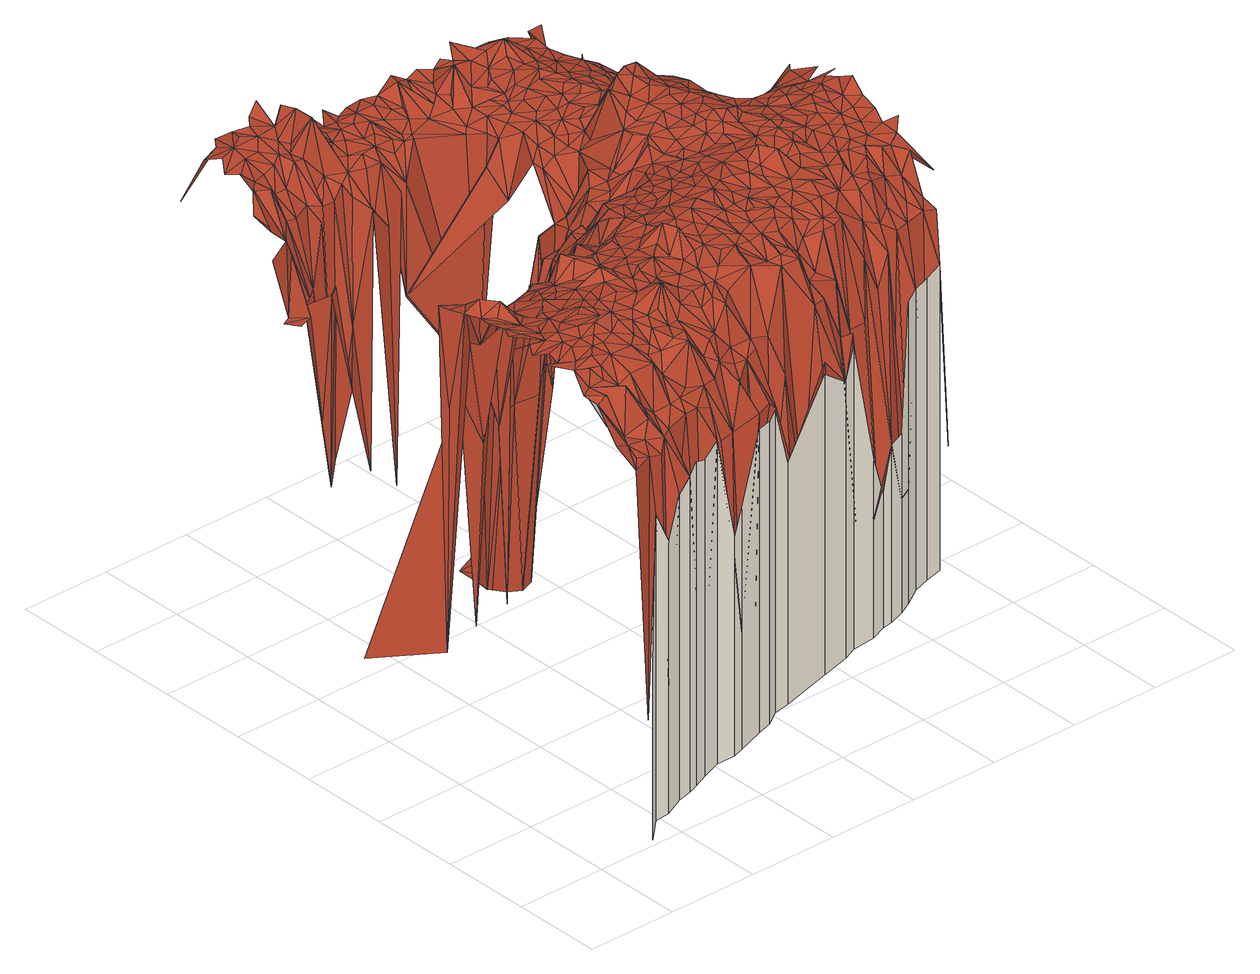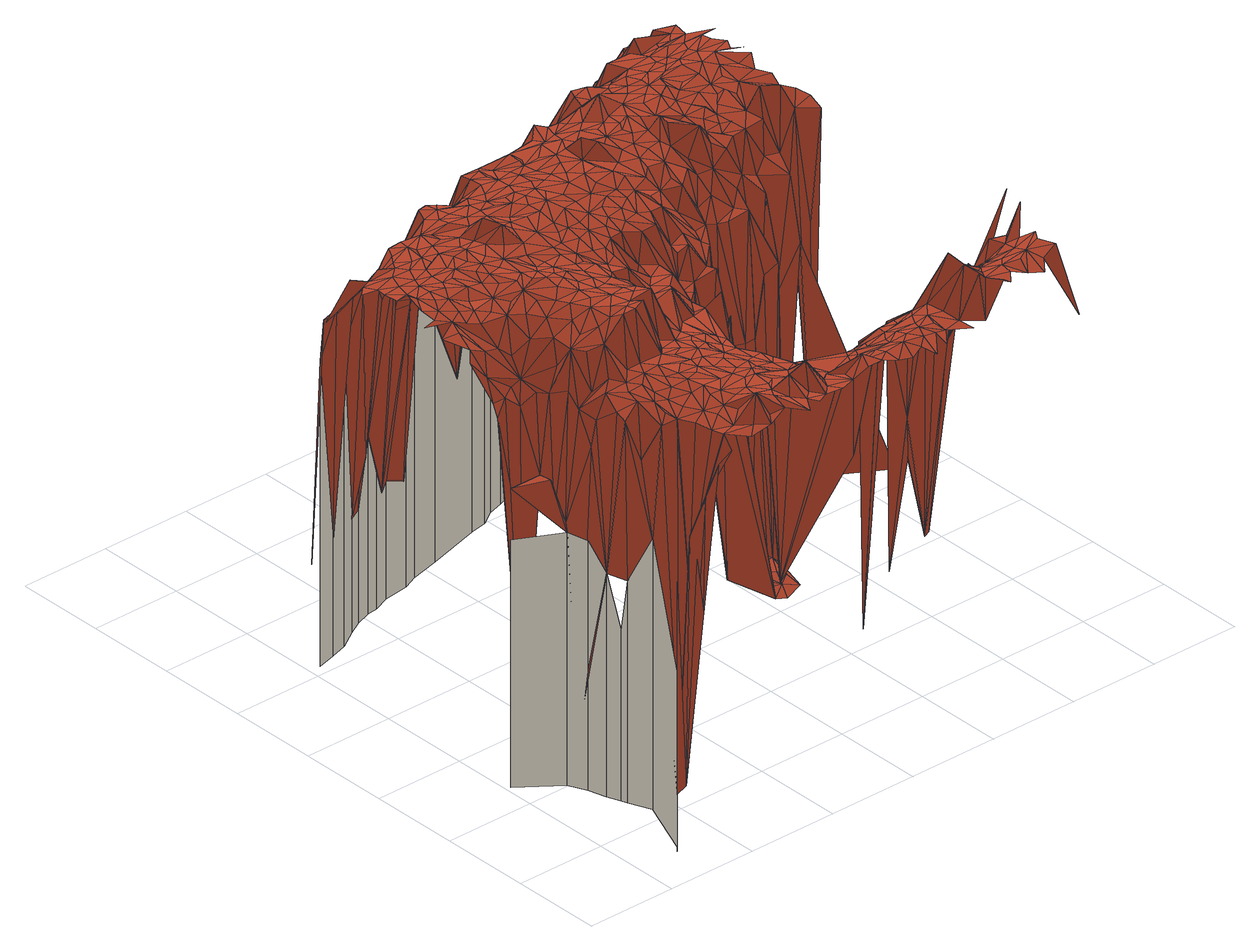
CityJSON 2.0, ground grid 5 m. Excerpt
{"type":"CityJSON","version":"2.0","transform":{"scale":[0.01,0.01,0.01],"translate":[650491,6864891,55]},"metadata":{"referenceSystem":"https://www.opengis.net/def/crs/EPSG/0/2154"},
"CityObjects":{
"building1":{"type":"Building","geometry":[{"type":"MultiSurface","lod":"2","boundaries":[[[0,1,2,3]],[[4,5,6]],[[7,8,6]],[[4,6,9]],[[4,10,5]],[[6,8,9]],[[8,7,3]],[[11,10,12]],[[13,11,12]],[[8,4,9]],[[10,4,14]],[[11,13,15]],[[10,14,12]],[[14,13,12]],[[8,3,16]],[[17,0,3,18]],[[4,8,19]],[[20,21,22]],[[14,4,19]],[[21,15,22]],[[15,13,23]],[[13,14,24]],[[25,8,16]],[[8,25,19]],[[23,13,26]],[[27,28,29]],[[28,30,29]],[[27,31,32]],[[31,20,32]],[[13,33,26]],[[33,13,24]],[[34,20,22]],[[35,14,19]],[[36,15,23]],[[22,15,37]],[[28,27,32]],[[14,35,24]],[[38,28,39]],[[40,25,16]],[[41,38,39]],[[20,34,32]],[[25,40,19]],[[15,36,37]],[[36,23,26]],[[42,17,18,43]],[[33,36,26]],[[40,16,43]],[[40,35,19]],[[44,33,24]],[[28,45,39]],[[45,41,39]],[[35,44,24]],[[46,34,22]],[[46,22,37]],[[41,47,48]],[[49,28,32]],[[40,44,35]],[[47,50,48]],[[45,28,49]],[[51,36,33]],[[45,47,41]],[[44,52,33]],[[34,53,32]],[[36,51,37]],[[54,50,55]],[[54,56,57]],[[58,40,43]],[[52,51,33]],[[50,47,59]],[[53,49,32]],[[44,40,60]],[[56,61,57]],[[46,53,34]],[[62,42,43,58]],[[51,46,37]],[[63,40,58]],[[47,45,64]],[[56,54,55]],[[65,50,59]],[[40,63,60]],[[44,60,52]],[[50,65,55]],[[47,65,59]],[[61,56,66]],[[67,45,49]],[[45,67,64]],[[49,53,68]],[[69,61,66]],[[69,70,71]],[[46,51,72]],[[53,46,73]],[[51,52,74]],[[67,47,64]],[[75,63,58]],[[76,56,55]],[[52,60,74]],[[77,49,68]],[[65,76,55]],[[56,69,66]],[[73,46,72]],[[67,49,77]],[[78,62,58,79]],[[60,63,80]],[[47,67,81]],[[82,63,75]],[[65,47,83]],[[47,81,83]],[[51,84,72]],[[53,85,68]],[[53,73,85]],[[63,82,86]],[[67,87,81]],[[69,56,88]],[[76,65,89]],[[56,76,88]],[[84,51,74]],[[60,80,74]],[[81,87,83]],[[80,63,86]],[[90,73,72]],[[65,83,89]],[[87,67,91]],[[82,75,92]],[[93,77,68]],[[84,90,72]],[[73,90,85]],[[94,78,79,95]],[[96,76,89]],[[70,69,88]],[[87,97,83]],[[98,67,77]],[[86,82,92]],[[87,91,97]],[[76,96,88]],[[91,67,99]],[[85,93,68]],[[80,100,74]],[[100,84,74]],[[77,93,101]],[[80,86,102]],[[98,77,101]],[[83,103,89]],[[90,84,104]],[[100,80,102]],[[67,98,99]],[[84,100,105]],[[103,96,89]],[[106,86,92]],[[86,106,102]],[[90,107,85]],[[108,84,105]],[[109,91,99]],[[110,70,88]],[[97,109,83]],[[91,109,97]],[[84,108,104]],[[90,104,111]],[[93,98,101]],[[96,112,88]],[[109,103,83]],[[107,93,85]],[[100,113,105]],[[114,100,102]],[[107,90,111]],[[113,108,105]],[[115,98,93]],[[112,110,88]],[[116,106,92]],[[117,94,95,116]],[[103,112,96]],[[107,115,93]],[[98,118,99]],[[109,99,119]],[[103,109,120]],[[104,121,111]],[[108,121,104]],[[70,110,122]],[[99,118,119]],[[118,98,115]],[[106,123,102]],[[124,109,119]],[[109,125,120]],[[121,107,111]],[[108,113,126]],[[127,113,100]],[[128,103,120]],[[106,116,129]],[[115,107,130]],[[123,114,102]],[[114,127,100]],[[109,124,131]],[[121,108,126]],[[118,115,130]],[[112,132,110]],[[125,128,120]],[[125,109,131]],[[133,112,103]],[[113,134,126]],[[123,106,129]],[[103,128,135]],[[110,132,122]],[[136,137,138]],[[139,124,119]],[[107,121,140]],[[136,141,137]],[[133,103,135]],[[107,142,130]],[[113,127,134]],[[118,139,119]],[[141,143,144]],[[116,123,129]],[[124,139,131]],[[142,107,140]],[[145,121,126]],[[118,130,146]],[[133,132,112]],[[123,127,114]],[[143,147,148]],[[149,117,116,150]],[[121,145,140]],[[132,151,122]],[[152,125,131]],[[141,136,153]],[[123,116,154]],[[152,128,125]],[[139,118,146]],[[134,155,126]],[[128,152,135]],[[143,141,153]],[[130,142,156]],[[155,145,126]],[[139,152,131]],[[157,133,135]],[[147,143,158]],[[134,127,159]],[[151,132,160]],[[132,133,160]],[[152,157,135]],[[143,161,158]],[[162,123,154]],[[155,134,159]],[[163,164,161]],[[130,165,146]],[[136,166,153]],[[167,142,140]],[[127,123,168]],[[164,163,169]],[[166,143,153]],[[165,130,156]],[[165,139,146]],[[145,155,170]],[[142,167,156]],[[152,139,171]],[[172,123,162]],[[160,133,173]],[[157,152,174]],[[145,175,140]],[[176,149,150,177]],[[127,178,159]],[[161,143,179]],[[172,162,154]],[[166,136,180]],[[178,127,168]],[[123,172,168]],[[181,151,160]],[[182,133,157]],[[183,155,159]],[[163,161,179]],[[184,152,171]],[[185,172,154]],[[152,186,174]],[[175,145,170]],[[133,182,173]],[[143,166,187]],[[188,169,189]],[[143,190,179]],[[152,184,191]],[[139,192,171]],[[167,165,156]],[[175,167,140]],[[192,139,165]],[[182,157,174]],[[178,183,159]],[[151,181,193]],[[155,175,170]],[[181,160,173]],[[188,194,195]],[[190,143,187]],[[186,152,191]],[[175,155,183]],[[194,196,195]],[[169,163,189]],[[192,184,171]],[[197,196,198]],[[199,178,168]],[[200,163,179]],[[172,199,168]],[[186,182,174]],[[165,167,201]],[[194,188,189]],[[202,166,180]],[[190,200,179]],[[184,192,191]],[[203,181,173]],[[166,204,187]],[[183,178,205]],[[182,203,173]],[[192,165,201]],[[196,194,198]],[[193,181,206]],[[207,172,185]],[[167,208,201]],[[163,200,209]],[[210,151,193]],[[175,183,211]],[[204,190,187]],[[199,172,212]],[[189,163,209]],[[178,199,205]],[[190,213,200]],[[214,186,191]],[[192,214,191]],[[175,215,167]],[[204,166,216]],[[166,202,216]],[[217,176,177,218]],[[190,204,213]],[[167,215,208]],[[182,186,219]],[[220,193,206]],[[181,220,206]],[[192,201,221]],[[172,207,212]],[[183,222,211]],[[201,208,221]],[[222,183,205]],[[186,214,223]],[[203,182,224]],[[214,192,223]],[[225,199,212]],[[181,203,226]],[[200,213,227]],[[219,186,223]],[[228,182,219]],[[220,181,229]],[[199,222,205]],[[230,192,221]],[[200,231,209]],[[175,211,232]],[[194,189,233]],[[231,189,209]],[[194,234,198]],[[182,228,224]],[[192,230,223]],[[215,175,235]],[[220,210,193]],[[207,236,212]],[[208,215,237]],[[151,210,238]],[[213,204,239]],[[231,200,227]],[[229,181,226]],[[208,240,221]],[[228,219,223]],[[222,241,211]],[[202,242,216]],[[189,231,233]],[[235,175,232]],[[199,225,243]],[[236,244,212]],[[213,239,227]],[[215,235,237]],[[222,199,243]],[[245,208,237]],[[244,225,212]],[[246,203,224]],[[241,247,211]],[[248,204,216]],[[236,207,249]],[[208,245,240]],[[211,247,232]],[[203,246,226]],[[194,250,234]],[[239,204,251]],[[250,194,252]],[[253,194,233]],[[194,253,252]],[[254,230,221]],[[220,229,255]],[[210,220,256]],[[257,228,223]],[[204,248,251]],[[228,258,224]],[[242,248,216]],[[244,236,249]],[[230,257,223]],[[242,202,259]],[[240,254,221]],[[260,231,227]],[[256,220,255]],[[258,228,261]],[[228,257,261]],[[246,229,226]],[[241,222,262]],[[263,217,218,264]],[[231,260,233]],[[225,244,243]],[[207,265,249]],[[239,266,227]],[[235,267,237]],[[268,235,232]],[[266,260,227]],[[230,254,269]],[[270,222,243]],[[248,239,251]],[[257,230,269]],[[267,245,237]],[[253,250,252]],[[260,253,233]],[[265,244,249]],[[222,270,262]],[[271,246,224]],[[235,268,272]],[[245,267,240]],[[248,242,259]],[[273,247,241]],[[258,271,224]],[[229,246,274]],[[267,235,272]],[[229,275,255]],[[247,273,232]],[[239,276,266]],[[248,276,239]],[[273,241,262]],[[267,254,240]],[[275,229,274]],[[210,277,238]],[[273,268,232]],[[250,253,278]],[[210,256,279]],[[280,258,261]],[[257,280,261]],[[244,281,243]],[[268,267,272]],[[282,260,266]],[[253,260,283]],[[246,271,274]],[[276,284,266]],[[256,255,279]],[[254,285,269]],[[286,244,265]],[[281,270,243]],[[285,257,269]],[[277,210,287]],[[288,248,259]],[[284,282,266]],[[276,248,289]],[[238,277,290]],[[291,263,264,292]],[[255,275,279]],[[260,282,283]],[[284,276,293]],[[254,267,294]],[[270,295,262]],[[280,271,258]],[[281,244,296]],[[244,286,296]],[[285,254,294]],[[253,297,278]],[[280,257,298]],[[297,253,283]],[[295,273,262]],[[299,267,268]],[[210,300,287]],[[289,248,288]],[[285,301,257]],[[302,275,274]],[[268,273,303]],[[300,210,279]],[[276,304,293]],[[270,281,305]],[[271,302,274]],[[275,306,279]],[[257,307,298]],[[282,308,283]],[[304,284,293]],[[295,270,305]],[[304,276,289]],[[277,309,290]],[[275,302,306]],[[267,310,294]],[[299,268,303]],[[309,277,287]],[[311,282,284]],[[267,299,312]],[[301,307,257]],[[313,288,259]],[[271,280,314]],[[297,315,278]],[[267,312,310]],[[316,281,296]],[[273,295,303]],[[286,316,296]],[[307,280,298]],[[271,314,317]],[[318,271,317]],[[282,311,308]],[[271,318,302]],[[285,294,319]],[[306,300,279]],[[304,311,284]],[[300,309,287]],[[285,320,301]],[[308,321,283]],[[321,297,283]],[[322,289,288]],[[280,307,314]],[[323,291,292,324]],[[309,325,290]],[[322,304,289]],[[315,297,326]],[[281,316,327]],[[310,328,294]],[[320,285,319]],[[320,307,301]],[[329,300,306]],[[295,330,303]],[[312,299,331]],[[316,286,332]],[[312,328,310]],[[333,299,303]],[[322,288,334]],[[311,321,308]],[[294,328,319]],[[309,300,335]],[[336,288,313]],[[288,336,334]],[[302,337,306]],[[281,338,305]],[[297,321,339]],[[328,312,331]],[[338,295,305]],[[304,340,311]],[[299,333,331]],[[337,329,306]],[[297,341,326]],[[300,342,335]],[[316,343,327]],[[342,300,329]],[[318,337,302]],[[344,309,335]],[[343,316,332]],[[340,304,322]],[[314,345,317]],[[341,297,339]],[[345,318,317]],[[325,309,346]],[[330,347,303]],[[321,311,348]],[[307,345,314]],[[338,281,327]],[[347,333,303]],[[340,322,334]],[[349,320,319]],[[330,295,338]],[[309,344,346]],[[320,350,307]],[[336,340,334]],[[342,344,335]],[[311,340,348]],[[328,351,319]],[[337,318,352]],[[351,328,331]],[[333,351,331]],[[321,353,339]],[[337,354,329]],[[320,349,355]],[[356,321,348]],[[318,345,352]],[[351,349,319]],[[345,307,357]],[[340,336,358]],[[359,342,329]],[[307,350,357]],[[350,320,355]],[[347,351,333]],[[353,341,339]],[[354,359,329]],[[321,356,353]],[[347,330,360]],[[342,361,344]],[[340,362,348]],[[349,351,363]],[[364,343,332]],[[342,359,365]],[[343,366,327]],[[358,336,367]],[[344,361,346]],[[368,356,348]],[[369,337,352]],[[340,358,370]],[[351,347,371]],[[361,342,365]],[[372,330,338]],[[350,345,357]],[[330,372,360]],[[349,373,355]],[[362,368,348]],[[337,374,354]],[[356,368,353]],[[345,375,352]],[[376,349,363]],[[366,338,327]],[[351,376,363]],[[373,350,355]],[[375,369,352]],[[336,377,367]],[[372,347,360]],[[362,340,378]],[[379,323,324,380]],[[345,350,381]],[[374,359,354]],[[378,340,370]],[[369,374,337]],[[351,371,382]],[[371,347,383]],[[361,384,346]],[[373,349,385]],[[359,386,365]],[[353,387,388]],[[349,376,385]],[[376,351,382]],[[375,345,381]],[[358,389,370]],[[368,387,353]],[[390,372,338]],[[350,373,391]],[[386,361,365]],[[389,358,367]],[[368,362,392]],[[364,366,343]],[[390,338,393]],[[347,372,383]],[[394,364,332]],[[369,375,395]],[[387,368,396]],[[397,350,391]],[[350,397,381]],[[374,386,359]],[[371,398,382]],[[338,366,393]],[[372,390,393]],[[389,378,370]],[[398,371,383]],[[368,399,396]],[[373,400,391]],[[377,389,367]],[[361,386,384]],[[401,375,381]],[[402,374,369]],[[399,368,392]],[[402,369,395]],[[384,403,346]],[[404,362,378]],[[362,404,392]],[[389,377,405]],[[406,373,385]],[[399,387,396]],[[375,402,395]],[[407,376,382]],[[376,406,385]],[[397,401,381]],[[402,375,401]],[[373,406,400]],[[408,372,393]],[[400,409,391]],[[409,397,391]],[[386,374,410]],[[372,411,383]],[[387,399,412]],[[386,413,384]],[[398,407,382]],[[414,389,405]],[[404,378,389]],[[411,398,383]],[[415,387,412]],[[411,372,408]],[[406,376,407]],[[366,416,393]],[[417,399,392]],[[413,386,410]],[[402,418,374]],[[374,418,410]],[[389,414,419]],[[404,417,392]],[[399,420,412]],[[366,364,421]],[[398,411,422]],[[398,422,407]],[[401,397,423]],[[409,400,424]],[[404,389,419]],[[402,401,425]],[[397,409,423]],[[426,408,393]],[[413,403,384]],[[364,394,427]],[[416,366,428]],[[416,426,393]],[[399,417,429]],[[420,399,429]],[[411,430,422]],[[426,411,408]],[[431,413,410]],[[425,401,423]],[[421,364,427]],[[366,421,428]],[[418,402,432]],[[420,433,412]],[[406,434,400]],[[432,402,425]],[[418,431,410]],[[435,406,407]],[[436,404,419]],[[417,404,437]],[[438,409,424]],[[422,439,407]],[[426,416,440]],[[409,438,423]],[[400,434,424]],[[416,441,440]],[[430,411,442]],[[441,416,428]],[[413,431,403]],[[430,439,422]],[[411,426,442]],[[406,435,443]],[[417,444,429]],[[445,420,429]],[[439,435,407]],[[441,426,440]],[[418,432,446]],[[431,418,446]],[[433,420,447]],[[434,406,443]],[[448,425,423]],[[449,404,436]],[[444,417,437]],[[439,430,442]],[[420,445,447]],[[421,450,428]],[[404,449,437]],[[394,451,427]],[[450,441,428]],[[452,432,425]],[[434,438,424]],[[453,436,419]],[[438,448,423]],[[454,379,380,451]],[[403,431,455]],[[426,441,456]],[[435,439,457]],[[451,421,427]],[[444,445,429]],[[419,414,458]],[[448,452,425]],[[450,421,459]],[[446,432,460]],[[449,444,437]],[[441,450,461]],[[462,439,442]],[[448,438,463]],[[438,434,463]],[[464,403,455]],[[441,461,456]],[[453,449,436]],[[435,465,443]],[[431,446,466]],[[442,426,467]],[[421,451,459]],[[445,468,447]],[[469,453,419]],[[465,435,457]],[[439,465,457]],[[460,432,452]],[[470,434,443]],[[431,466,455]],[[439,462,471]],[[467,426,456]],[[444,449,453]],[[445,444,472]],[[465,439,471]],[[452,448,473]],[[450,474,461]],[[465,470,443]],[[475,448,463]],[[444,453,476]],[[466,464,455]],[[450,459,477]],[[448,475,473]],[[434,478,463]],[[472,444,476]],[[434,470,479]],[[480,462,442]],[[446,460,481]],[[475,452,473]],[[469,419,458]],[[460,452,482]],[[483,445,472]],[[468,445,484]],[[466,446,481]],[[461,485,456]],[[459,451,477]],[[462,486,471]],[[452,475,482]],[[478,434,479]],[[403,464,487]],[[480,442,467]],[[478,475,463]],[[474,450,488]],[[461,474,489]],[[465,471,490]],[[453,491,476]],[[453,469,491]],[[445,483,484]],[[486,462,492]],[[485,467,456]],[[414,493,458]],[[462,480,492]],[[494,454,451,495]],[[488,450,477]],[[464,466,496]],[[414,497,493]],[[471,486,490]],[[485,461,489]],[[451,498,477]],[[470,465,499]],[[470,500,479]],[[501,464,496]],[[502,472,476]],[[503,465,490]],[[482,475,504]],[[505,460,482]],[[475,478,506]],[[483,472,507]],[[500,478,479]],[[480,486,492]],[[460,505,481]],[[491,502,476]],[[485,480,467]],[[474,508,489]],[[509,466,481]],[[464,501,487]],[[475,506,504]],[[465,503,499]],[[500,470,499]],[[403,487,510]],[[472,502,507]],[[483,511,484]],[[508,474,488]],[[466,509,496]],[[505,482,504]],[[486,480,512]],[[469,513,491]],[[511,483,507]],[[478,500,514]],[[498,515,477]],[[486,516,490]],[[517,485,489]],[[506,478,518]],[[516,503,490]],[[515,488,477]],[[505,509,481]],[[480,485,519]],[[478,514,518]],[[520,486,512]],[[513,469,458]],[[521,502,491]],[[480,520,512]],[[485,517,519]],[[504,506,522]],[[523,500,499]],[[502,524,507]],[[524,511,507]],[[508,525,489]],[[520,480,519]],[[503,516,526]],[[525,517,489]],[[505,504,522]],[[527,494,495,528]],[[515,498,529]],[[509,530,496]],[[531,508,488]],[[516,486,532]],[[506,518,522]],[[509,505,533]],[[514,500,534]],[[515,531,488]],[[503,535,499]],[[513,521,491]],[[486,520,532]],[[487,501,536]],[[537,501,496]],[[502,538,524]],[[538,511,524]],[[500,523,534]],[[517,525,519]],[[535,503,526]],[[493,539,458]],[[525,508,540]],[[508,531,540]],[[535,523,499]],[[514,541,518]],[[542,509,533]],[[538,502,521]],[[497,539,493]],[[530,509,542]],[[516,543,526]],[[531,515,529]],[[544,520,519]],[[545,513,458]],[[511,538,546]],[[518,541,522]],[[541,514,534]],[[525,547,519]],[[548,505,522]],[[501,537,536]],[[505,548,533]],[[539,545,458]],[[543,516,532]],[[487,549,510]],[[530,537,496]],[[523,535,534]],[[550,525,540]],[[531,550,540]],[[551,497,510]],[[543,535,526]],[[547,544,519]],[[513,552,521]],[[520,544,532]],[[549,487,536]],[[541,553,522]],[[513,545,552]],[[554,538,521]],[[551,539,497]],[[555,531,529]],[[556,543,532]],[[553,548,522]],[[557,542,533]],[[550,531,558]],[[525,550,559]],[[552,560,521]],[[549,551,510]],[[538,554,561]],[[562,530,542]],[[553,541,563]],[[564,541,534]],[[535,564,534]],[[525,565,547]],[[531,555,558]],[[566,527,528,567]],[[535,543,568]],[[538,569,546]],[[569,538,561]],[[545,539,570]],[[571,556,532]],[[572,543,556]],[[544,571,532]],[[548,557,533]],[[545,570,552]],[[565,525,559]],[[565,544,547]],[[541,573,563]],[[541,564,574]],[[573,553,563]],[[575,554,521]],[[562,542,576]],[[530,562,537]],[[543,572,568]],[[577,549,536]],[[537,578,536]],[[542,557,576]],[[560,575,521]],[[557,548,553]],[[539,551,579]],[[580,555,529]],[[573,541,574]],[[554,569,561]],[[581,550,558]],[[578,577,536]],[[570,539,579]],[[582,560,552]],[[550,581,559]],[[571,572,556]],[[564,535,583]],[[583,535,568]],[[570,582,552]],[[555,581,558]],[[553,573,584]],[[544,565,585]],[[557,553,584]],[[571,544,585]],[[575,569,554]],[[586,551,549]],[[557,562,576]],[[572,587,568]],[[537,562,588]],[[575,560,589]],[[581,555,580]],[[577,586,549]],[[572,571,590]],[[551,586,579]],[[591,566,567,580]],[[564,592,574]],[[577,578,593]],[[587,583,568]],[[594,578,537]],[[595,570,579]],[[596,565,559]],[[587,572,590]],[[597,573,574]],[[562,557,598]],[[569,575,599]],[[582,600,560]],[[592,564,583]],[[560,600,589]],[[594,537,588]],[[601,582,570]],[[602,557,584]],[[586,595,579]],[[581,603,559]],[[578,594,593]],[[565,596,585]],[[586,577,604]],[[605,581,580]],[[573,597,584]],[[562,606,588]],[[595,601,570]],[[600,575,589]],[[562,607,608]],[[607,562,598]],[[571,609,590]],[[610,571,585]],[[592,611,574]],[[569,599,612]],[[557,602,598]],[[613,577,593]],[[611,597,574]],[[583,587,614]],[[577,613,604]],[[575,600,599]],[[582,601,615]],[[606,562,608]],[[603,596,559]],[[616,587,590]],[[610,609,571]],[[613,586,604]],[[617,602,584]],[[603,581,605]],[[586,618,595]],[[600,582,619]],[[606,594,588]],[[594,613,593]],[[620,591,580,621]],[[596,610,585]],[[622,605,580]],[[595,623,601]],[[597,617,584]],[[587,624,614]],[[625,582,615]],[[609,616,590]],[[587,616,624]],[[601,623,615]],[[582,625,619]],[[599,626,612]],[[627,607,598]],[[622,580,628]],[[600,626,599]],[[629,592,583]],[[611,592,630]],[[602,627,598]],[[629,583,614]],[[608,607,631]],[[595,618,632]],[[623,595,632]],[[586,613,633]],[[597,611,630]],[[618,586,633]],[[602,617,634]],[[622,603,605]],[[613,594,635]],[[594,606,636]],[[623,625,615]],[[609,610,637]],[[610,596,637]],[[638,606,608]],[[592,639,630]],[[627,602,634]],[[607,627,631]],[[616,609,640]],[[617,597,641]],[[626,600,642]],[[624,629,614]],[[643,600,619]],[[596,603,644]],[[592,629,639]],[[625,645,619]],[[638,608,631]],[[606,638,636]],[[646,609,637]],[[596,646,637]],[[594,647,635]],[[647,594,636]],[[600,643,642]],[[648,597,630]],[[616,649,624]],[[617,650,634]],[[639,629,630]],[[651,622,628]],[[618,652,632]],[[653,613,635]],[[609,646,640]],[[654,603,622]],[[597,648,641]],[[650,617,641]],[[613,655,633]],[[652,618,633]],[[625,623,656]],[[657,623,632]],[[658,620,621,659]],[[660,596,644]],[[603,654,644]],[[645,625,661]],[[649,616,640]],[[629,624,662]],[[645,663,619]],[[629,648,630]],[[664,627,634]],[[665,626,642]],[[655,613,653]],[[636,638,666]],[[624,649,662]],[[623,657,656]],[[646,596,667]],[[627,664,631]],[[622,651,668]],[[663,643,619]],[[654,622,668]],[[650,664,634]],[[596,660,667]],[[652,657,632]],[[643,665,642]],[[626,665,669]],[[670,650,641]],[[647,671,635]],[[648,670,641]],[[663,645,661]],[[671,647,636]],[[648,629,672]],[[671,636,666]],[[671,653,635]],[[673,652,633]],[[646,674,640]],[[675,638,631]],[[655,673,633]],[[654,676,644]],[[676,660,644]],[[674,649,640]],[[625,677,661]],[[664,678,631]],[[677,625,656]],[[638,679,666]],[[672,629,680]],[[681,629,662]],[[664,650,682]],[[652,673,657]],[[665,643,683]],[[651,684,668]],[[650,670,682]],[[671,655,653]],[[684,654,668]],[[649,681,662]],[[648,672,685]],[[643,663,683]],[[629,681,680]],[[670,648,685]],[[679,638,675]],[[649,674,686]],[[646,687,674]],[[678,688,631]],[[673,655,689]],[[687,646,667]],[[677,663,661]],[[649,686,690]],[[676,654,691]],[[688,675,631]],[[692,671,666]],[[693,658,659,694]],[[657,673,695]],[[660,676,696]],[[681,649,690]],[[660,687,667]],[[679,692,666]],[[654,684,691]],[[684,651,694]],[[657,697,656]],[[698,672,680]],[[678,664,699]],[[655,671,700]],[[701,665,683]],[[702,664,682]],[[663,703,683]],[[655,700,689]],[[681,698,680]],[[670,704,682]],[[672,704,685]],[[698,705,672]],[[704,670,685]],[[673,706,695]],[[686,674,707]],[[687,660,708]],[[705,704,672]],[[674,687,709]],[[697,677,656]],[[697,657,695]],[[710,679,675]],[[711,673,689]],[[660,696,712]],[[664,702,699]],[[686,713,690]],[[663,677,714]],[[688,678,699]],[[692,679,715]],[[713,681,690]],[[716,671,692]],[[703,701,683]],[[673,711,706]],[[688,710,675]],[[684,717,691]],[[698,681,718]],[[717,684,694]],[[708,660,712]],[[696,676,719]],[[704,702,682]],[[719,676,691]],[[679,710,715]],[[720,674,709]],[[681,713,718]],[[705,698,721]],[[713,686,707]],[[671,716,700]],[[706,722,695]],[[663,723,703]],[[700,711,689]],[[674,720,707]],[[723,663,714]],[[716,692,715]],[[724,701,703]],[[677,725,714]],[[687,720,709]],[[697,725,677]],[[726,697,695]],[[727,698,718]],[[711,722,706]],[[710,688,728]],[[702,704,729]],[[722,726,695]],[[730,688,699]],[[698,727,721]],[[717,719,691]],[[696,719,712]],[[731,717,694]],[[732,693,694,733]],[[687,708,734]],[[713,727,718]],[[723,724,703]],[[735,704,705]],[[735,705,721]],[[702,736,699]],[[737,711,700]],[[720,687,734]],[[725,723,714]],[[722,711,737]],[[736,702,729]],[[710,738,715]],[[716,739,700]],[[740,708,712]],[[716,715,741]],[[729,704,742]],[[736,730,699]],[[688,743,728]],[[744,713,707]],[[697,726,745]],[[688,730,743]],[[739,737,700]],[[727,713,746]],[[719,717,747]],[[727,735,721]],[[724,723,748]],[[738,710,728]],[[725,697,749]],[[726,722,750]],[[719,740,712]],[[708,740,734]],[[720,744,707]],[[704,735,751]],[[723,725,749]],[[752,722,737]],[[739,716,741]],[[749,697,745]],[[753,717,731]],[[715,738,741]],[[754,724,748]],[[736,729,742]],[[704,751,755]],[[717,753,747]],[[750,722,752]],[[739,752,737]],[[756,727,746]],[[713,757,746]],[[735,727,756]],[[758,740,719]],[[757,713,744]],[[704,755,742]],[[723,754,748]],[[723,749,759]],[[726,760,745]],[[720,734,761]],[[762,719,747]],[[730,736,763]],[[760,726,750]],[[744,720,761]],[[740,764,734]],[[762,758,719]],[[751,735,755]],[[765,739,741]],[[766,732,733,767]],[[757,756,746]],[[760,749,745]],[[754,723,768]],[[743,769,728]],[[752,739,770]],[[769,738,728]],[[753,731,767]],[[730,769,743]],[[723,759,771]],[[738,765,741]],[[753,762,747]],[[772,750,752]],[[739,765,773]],[[774,736,742]],[[735,756,775]],[[739,773,770]],[[734,764,761]],[[740,758,776]],[[769,730,763]],[[759,749,771]],[[768,723,771]],[[736,774,763]],[[764,740,776]],[[749,760,777]],[[756,757,778]],[[755,735,779]],[[780,757,744]],[[760,750,781]],[[772,752,770]],[[755,774,742]],[[750,772,781]],[[780,744,761]],[[765,738,782]],[[758,762,776]],[[771,749,777]],[[762,753,783]],[[738,769,784]],[[785,753,767]],[[786,735,775]],[[773,765,787]],[[754,768,788]],[[735,786,779]],[[773,789,770]],[[757,780,778]],[[756,790,775]],[[753,785,783]],[[764,791,761]],[[790,756,778]],[[792,738,784]],[[762,793,776]],[[794,769,763]],[[738,792,782]],[[789,772,770]],[[793,762,783]],[[789,773,787]],[[791,780,761]],[[760,795,777]],[[796,765,782]],[[774,755,797]],[[755,779,798]],[[799,760,781]],[[765,796,787]],[[795,771,777]],[[769,792,784]],[[800,764,776]],[[780,801,778]],[[772,799,781]],[[802,785,767]],[[768,771,803]],[[774,804,763]],[[790,786,775]],[[799,772,789]],[[791,764,805]],[[806,789,787]],[[804,794,763]],[[768,803,788]],[[801,790,778]],[[795,760,807]],[[760,799,807]],[[779,786,798]],[[808,769,794]],[[796,806,787]],[[780,791,809]],[[764,800,805]],[[755,810,797]],[[799,789,811]],[[810,755,798]],[[771,795,803]],[[812,796,782]],[[792,812,782]],[[769,812,792]],[[793,813,776]],[[780,814,801]],[[786,790,815]],[[769,808,816]],[[804,774,797]],[[817,789,806]],[[812,769,816]],[[789,817,811]],[[790,801,818]],[[814,780,809]],[[804,808,794]],[[813,800,776]],[[806,796,819]],[[817,799,811]],[[786,820,798]],[[820,786,815]],[[821,791,805]],[[791,821,809]],[[801,814,818]],[[822,795,807]],[[799,822,807]],[[810,804,797]],[[796,812,823]],[[790,824,815]],[[795,822,803]],[[817,806,825]],[[819,796,823]],[[824,790,818]],[[808,804,826]],[[800,827,805]],[[808,828,816]],[[829,806,819]],[[806,829,825]],[[830,822,799]],[[831,810,798]],[[832,812,816]],[[814,824,818]],[[833,799,817]],[[820,831,798]],[[834,814,809]],[[804,810,835]],[[831,820,815]],[[812,836,823]],[[821,834,809]],[[822,837,803]],[[833,830,799]],[[828,832,816]],[[824,831,815]],[[837,838,803]],[[804,839,826]],[[840,808,826]],[[841,817,825]],[[810,831,835]],[[812,832,836]],[[839,804,842]],[[840,828,808]],[[843,819,823]],[[833,822,830]],[[829,841,825]],[[814,844,824]],[[814,834,845]],[[841,833,817]],[[836,843,823]],[[843,829,819]],[[839,840,826]],[[842,804,846]],[[822,847,837]],[[804,835,846]],[[844,814,845]],[[840,832,828]],[[831,824,848]],[[831,849,835]],[[822,833,847]],[[832,850,836]],[[841,829,851]],[[838,837,852]],[[853,839,842]],[[833,841,854]],[[824,844,848]],[[829,843,851]],[[850,843,836]],[[832,840,855]],[[832,856,850]],[[857,858,851,859]],[[856,832,855]],[[849,860,835]],[[858,861,862,851]],[[853,842,846]],[[861,863,843,862]],[[863,864,865,843]],[[864,866,856,865]],[[867,840,839]],[[831,868,849]],[[869,831,848]],[[835,860,846]],[[853,867,839]],[[837,870,852]],[[847,871,837]],[[871,833,854]],[[833,871,847]],[[849,868,860]],[[837,871,870]],[[854,841,872]],[[873,853,846]],[[855,840,874]],[[856,855,874]],[[867,853,875]],[[860,876,846]],[[840,867,874]],[[875,853,873]],[[876,873,846]],[[866,877,878,856]],[[879,857,859,880]],[[871,854,872]],[[870,871,881]],[[867,875,874]],[[882,871,872]],[[883,879,880,884]]],"semantics":{"surfaces":[{"type":"WallSurface"},{"type":"RoofSurface"}],"values":[0,1,1,1,1,1,1,1,1,1,1,1,1,1,1,0,1,1,1,1,1,1,1,1,1,1,1,1,1,1,1,1,1,1,1,1,1,1,1,1,1,1,1,1,0,1,1,1,1,1,1,1,1,1,1,1,1,1,1,1,1,1,1,1,1,1,1,1,1,1,1,1,1,0,1,1,1,1,1,1,1,1,1,1,1,1,1,1,1,1,1,1,1,1,1,1,1,1,1,1,1,0,1,1,1,1,1,1,1,1,1,1,1,1,1,1,1,1,1,1,1,1,1,1,1,1,0,1,1,1,1,1,1,1,1,1,1,1,1,1,1,1,1,1,1,1,1,1,1,1,1,1,1,1,1,1,1,1,1,1,1,1,1,1,1,1,1,1,0,1,1,1,1,1,1,1,1,1,1,1,1,1,1,1,1,1,1,1,1,1,1,1,1,1,1,1,1,1,1,1,1,1,1,1,1,1,1,1,1,1,1,1,1,1,1,1,1,1,0,1,1,1,1,1,1,1,1,1,1,1,1,1,1,1,1,1,1,1,1,1,1,1,1,1,1,1,1,1,1,1,1,1,1,1,1,1,1,0,1,1,1,1,1,1,1,1,1,1,1,1,1,1,1,1,1,1,1,1,1,1,1,1,1,1,1,1,1,1,1,1,1,1,1,1,1,1,1,1,1,1,1,1,1,1,1,1,1,1,1,1,1,1,1,1,1,1,1,1,1,1,1,1,1,1,1,0,1,1,1,1,1,1,1,1,1,1,1,1,1,1,1,1,1,1,1,1,1,1,1,1,1,1,1,1,1,1,1,1,1,1,1,1,1,1,1,1,1,1,1,1,1,1,1,1,1,1,1,1,1,1,1,1,1,1,1,1,1,1,1,1,1,1,1,1,1,1,1,1,1,1,1,1,1,1,0,1,1,1,1,1,1,1,1,1,1,1,1,1,1,1,1,1,1,1,1,1,1,1,1,1,1,1,1,1,1,1,1,1,1,1,1,1,1,1,1,1,1,1,1,1,1,1,1,1,1,1,1,1,0,1,1,1,1,1,1,1,1,1,1,1,1,1,1,1,1,1,1,1,1,1,1,1,1,1,1,1,1,1,1,1,1,1,1,1,1,1,1,1,1,1,1,1,1,1,1,1,1,1,1,1,1,1,1,1,1,1,1,0,1,1,1,1,1,1,1,1,1,1,1,1,1,1,1,1,1,1,1,1,1,1,1,1,1,1,1,1,1,1,1,1,1,1,1,1,1,1,1,1,1,1,1,1,1,1,1,1,1,1,1,1,1,1,1,1,1,1,1,1,1,1,1,1,1,1,1,1,1,1,1,1,1,1,1,1,1,1,1,1,1,1,1,1,1,1,1,1,1,1,1,1,1,1,1,1,1,1,1,1,1,0,1,1,1,1,1,1,1,1,1,1,1,1,1,1,1,1,1,1,1,1,1,1,1,1,1,1,1,1,1,1,1,1,1,1,1,1,1,1,1,1,1,1,1,1,1,1,1,1,1,1,1,1,1,1,1,1,1,1,1,1,1,1,1,1,1,1,1,1,1,1,1,1,1,1,1,1,1,1,1,1,1,1,1,1,1,1,1,1,1,1,1,1,1,1,1,1,1,1,1,1,1,1,1,1,1,1,1,1,1,1,1,1,1,1,1,1,1,1,1,1,1,1,1,1,1,1,1,1,1,1,1,1,1,1,1,1,1,1,0,1,1,1,1,1,1,1,1,1,1,1,1,1,1,1,1,1,1,1,1,1,1,1,1,1,1,1,1,1,1,1,1,1,1,1,1,1,1,1,1,1,1,1,1,1,1,1,1,1,1,1,1,1,1,1,1,1,1,1,1,1,1,1,1,1,1,1,1,1,1,0,1,1,1,1,1,1,1,1,1,1,1,1,1,1,1,1,1,1,1,1,1,1,1,1,1,1,1,1,1,1,1,1,1,1,1,1,1,1,1,1,1,1,1,1,1,1,1,1,1,1,1,1,1,1,1,1,1,1,1,0,1,1,1,1,1,1,1,1,1,1,1,1,1,1,1,1,1,1,1,1,1,1,1,1,1,1,1,1,1,1,1,1,1,1,1,1,1,1,1,1,1,1,1,1,1,1,1,1,1,1,1,1,1,1,1,1,1,1,1,1,1,1,1,1,1,1,1,1,1,1,0,1,1,1,1,1,1,1,1,1,1,1,1,1,1,1,1,1,1,1,1,1,1,1,1,1,1,1,1,1,1,1,1,1,1,1,1,1,1,1,1,1,1,1,1,1,1,1,1,1,1,1,0,1,1,1,1,1,1,1,1,1,1,1,1,1,1,1,1,1,1,1,1,1,1,1,1,1,1,1,1,1,1,1,1,1,1,1,1,1,1,1,1,1,1,1,1,1,1,1,1,1,1,0,1,1,1,1,1,1,1,1,1,1,1,1,1,1,1,1,1,1,1,1,1,1,1,1,1,1,1,1,1,1,1,1,1,1,1,1,1,1,1,1,1,1,1,1,1,1,1,1,1,1,1,1,1,1,1,1,1,1,1,1,1,1,1,1,1,0,1,1,1,1,1,1,1,1,1,1,1,1,1,1,1,1,1,1,1,1,1,1,1,1,1,1,1,1,1,1,1,1,1,1,1,1,1,1,1,1,1,1,1,1,1,1,1,1,1,1,1,1,1,1,1,1,1,1,1,1,1,1,1,1,1,1,1,0,1,1,1,1,1,1,1,1,1,1,1,1,1,1,1,1,1,1,1,1,1,1,1,1,1,1,1,1,1,1,1,1,1,1,1,1,1,1,1,1,1,1,1,1,1,1,1,1,1,1,1,1,1,1,1,1,1,1,1,1,1,1,1,1,1,1,1,1,1,1,1,1,1,1,0,1,1,1,1,1,1,1,1,1,1,1,1,1,1,1,1,1,1,1,1,1,1,1,1,1,1,1,1,1,1,1,1,1,1,1,1,1,1,1,1,1,1,1,1,1,1,1,1,1,1,1,1,1,1,1,1,1,1,1,1,1,1,1,0,1,1,1,1,1,1,1,1,1,1,1,1,1,1,1,1,1,1,1,1,1,1,1,1,1,1,1,1,1,1,1,1,1,1,1,1,1,1,1,1,1,1,1,1,1,1,1,1,1,1,1,1,1,1,1,1,1,1,1,1,1,1,1,1,1,1,1,1,1,1,1,1,1,1,1,1,1,1,1,1,1,1,1,1,1,1,1,1,1,1,1,1,1,1,1,1,1,1,1,1,1,1,1,1,1,1,1,1,1,1,1,1,1,1,1,1,1,1,1,1,1,1,1,1,1,1,1,1,1,1,1,1,1,1,1,1,1,1,1,1,1,1,1,1,1,1,1,1,1,1,1,1,1,1,1,1,1,1,1,1,1,1,1,1,1,1,1,1,1,1,1,1,1,1,0,1,1,0,1,0,0,0,1,1,1,1,1,1,1,1,1,1,1,1,1,1,1,1,1,1,1,1,0,0,1,1,1,1,0]}}]}
},
"vertices":[
[476,155,22],[354,37,22],[354,37,990],[476,155,1706],[426,296,2039],[338,275,2080],[358,158,1994],[372,89,651],[500,228,1977],[421,232,2002],[365,437,2221],[324,489,2264],[418,435,2252],[391,528,2263],[475,378,2028],[391,633,2309],[566,164,726],[566,164,22],[566,164,1516],[540,305,2019],[357,711,2328],[286,724,2341],[446,687,2312],[471,615,2296],[538,436,2255],[587,239,1948],[493,545,2255],[308,832,2334],[427,880,2343],[351,903,2342],[286,925,2333],[363,779,2342],[483,820,2341],[561,517,2210],[494,768,2334],[620,370,2074],[535,610,2285],[529,666,2318],[314,1009,2352],[397,1014,2328],[649,293,1994],[373,1100,2327],[677,219,22],[677,219,1700],[633,429,2109],[467,962,2327],[595,734,2313],[473,1103,2303],[338,1183,2331],[526,904,2340],[365,1260,2314],[630,653,2293],[633,515,2248],[578,804,2329],[327,1338,2316],[414,1331,2365],[416,1433,2287],[308,1420,2307],[760,239,1755],[420,1212,2312],[714,444,2032],[320,1512,2284],[760,239,22],[711,330,1994],[514,1030,2315],[483,1263,2357],[392,1519,1689],[600,1049,2315],[619,870,2348],[416,1558,318],[529,1598,1672],[85,1766,323],[656,729,2310],[650,795,2325],[773,514,2249],[822,261,1100],[481,1401,2053],[597,963,2333],[822,261,22],[822,261,1802],[815,438,2041],[538,1163,2292],[793,344,1702],[571,1265,2260],[765,656,2281],[712,854,2340],[860,378,1995],[556,1103,2302],[514,1512,1998],[534,1345,2233],[744,769,2309],[622,1122,2303],[908,298,659],[769,885,2339],[908,298,22],[908,298,1760],[586,1410,2083],[670,1175,2294],[762,1013,2332],[687,1066,2316],[859,544,2137],[705,968,2333],[882,446,2044],[658,1360,2236],[828,710,2292],[827,610,2225],[940,392,1989],[840,881,2330],[879,656,2243],[722,1228,2285],[622,1536,1391],[828,820,2323],[684,1468,2044],[904,607,2218],[960,495,2043],[787,951,2342],[1023,343,1798],[1023,343,22],[825,1061,2322],[783,1120,2311],[685,1293,2261],[892,795,2305],[665,1638,323],[1065,485,2019],[743,1170,2306],[755,1287,2272],[945,716,2276],[1045,567,2236],[786,1340,2257],[1030,399,1949],[859,994,2336],[804,1232,2292],[713,1565,2004],[776,1469,2086],[985,611,2254],[751,1378,2244],[458,2573,1668],[299,2578,1693],[363,2529,1678],[869,1171,2307],[947,857,2316],[356,2612,1689],[905,936,2334],[441,2724,2021],[292,2650,2010],[980,785,2298],[891,1088,2324],[381,2763,2081],[247,2736,2382],[1132,342,22],[1132,342,1222],[719,1659,1668],[853,1299,2276],[406,2648,1996],[1132,342,1100],[1042,710,2252],[969,993,2337],[832,1425,2233],[329,2829,2159],[1080,632,2246],[784,1610,1385],[375,2882,2249],[1117,425,1720],[433,2937,2252],[282,2872,2388],[992,1104,2328],[487,2648,1684],[1045,932,2333],[1149,502,2015],[386,2985,2288],[1053,798,2299],[962,1197,2308],[1203,437,1727],[850,1520,2063],[880,1365,2253],[1129,857,2388],[1194,362,22],[1194,362,1350],[1147,582,2099],[454,2849,2243],[541,2585,1053],[873,1627,2005],[937,1449,2177],[1112,725,2248],[926,1251,2297],[1194,362,667],[948,1366,2378],[550,2683,1686],[314,3014,2305],[479,3059,2303],[500,2792,2077],[975,1296,2375],[1022,1168,2370],[842,1702,1669],[476,3135,2330],[375,3098,2330],[320,3168,2312],[323,3337,2004],[441,3219,2308],[1219,549,2058],[521,2897,2167],[1060,1071,2336],[645,2635,1682],[924,1578,2013],[610,2728,1685],[1228,633,2136],[895,1681,328],[1351,419,1776],[1101,1026,2338],[520,2973,2239],[974,1911,269],[1171,773,2291],[1266,460,1965],[565,2796,2059],[1040,1243,2376],[1152,955,2323],[652,2646,621],[1351,419,22],[1351,419,1689],[1032,1379,2239],[910,1713,1355],[1095,1170,2323],[1290,667,2129],[1078,1310,2293],[1021,1531,2103],[1306,543,2011],[1012,1644,2006],[603,2909,2157],[1031,1443,2178],[985,1731,1367],[1101,1258,2305],[605,2996,2244],[1252,884,2298],[575,3077,2292],[503,3296,2292],[1205,979,2321],[1325,418,659],[1171,1059,2340],[981,1984,271],[680,2853,2060],[1175,1150,2331],[1277,743,2236],[711,2681,1684],[1363,638,2033],[1392,551,1995],[1201,1104,2337],[1077,1635,2017],[1299,830,2280],[757,2738,682],[1390,477,1348],[585,3272,2309],[692,2761,2003],[553,3183,2334],[637,3148,2320],[1222,1209,2320],[1032,1836,267],[988,1890,271],[1178,1380,2283],[1124,1551,2085],[796,2663,1091],[668,3035,2261],[1089,1440,2235],[1359,760,2256],[1441,446,22],[1441,446,1684],[1441,446,1784],[692,2953,2249],[1297,1105,2340],[1322,947,2308],[1188,1273,2308],[1382,690,2244],[1138,1624,2033],[1267,1007,2322],[1392,847,2270],[1113,1703,1378],[1077,1777,283],[755,2824,2037],[1020,2063,267],[660,3230,2328],[1104,1922,285],[1214,1546,2241],[1491,640,2030],[739,3035,2235],[717,3097,2285],[751,2956,2239],[1272,1309,2306],[1536,507,1687],[1055,2036,280],[866,2737,1371],[837,2837,2022],[1012,2147,244],[1524,500,22],[1524,500,1685],[769,2893,2072],[1301,1219,2324],[1459,854,2260],[1477,585,2003],[765,3173,2311],[1219,1472,2252],[1410,1020,2316],[1150,1967,294],[1289,1387,2299],[1209,1731,2003],[1430,941,2300],[851,2927,2118],[1470,774,2233],[1148,1798,290],[1298,1483,2221],[780,3077,2253],[1096,2116,269],[1384,1179,2340],[847,3006,2403],[1371,1071,2329],[951,2709,556],[1272,1578,2134],[715,3296,2325],[1561,579,1019],[1227,1650,2045],[1242,1706,2021],[1389,1292,2322],[1338,1432,2285],[852,3125,2396],[917,2874,2069],[1617,518,22],[1617,518,1348],[1134,2200,248],[780,3322,2375],[1598,638,1999],[1442,1208,2420],[1217,1906,1564],[1521,900,2293],[1475,1126,2418],[1640,528,1348],[1495,1041,2324],[930,2814,2022],[1173,2047,290],[992,2738,1961],[1318,1837,1979],[1663,836,2268],[835,3211,2383],[983,2905,2092],[867,3292,2174],[1231,1969,401],[1653,577,1794],[1211,2096,279],[1409,1624,2243],[1199,2186,263],[1563,1049,2325],[952,2978,2154],[1469,1346,2333],[1470,1501,2301],[1523,1193,2344],[1359,1713,2119],[954,3206,2169],[1293,1876,1972],[1453,1409,2332],[955,3092,2169],[1428,1566,2282],[1040,2796,1820],[1363,1926,1561],[1622,994,2302],[1363,2033,363],[1045,2975,2125],[1513,1275,2342],[1837,662,1021],[1302,1987,1766],[1813,787,2228],[1137,2792,1784],[1027,3065,2164],[1396,1796,2108],[1085,2892,2078],[1597,1120,2326],[1707,988,2293],[1538,1449,2309],[1449,1895,1971],[1457,1739,2103],[1596,1289,2344],[1170,2771,359],[1124,2964,2109],[1921,601,22],[1921,601,1674],[1502,1650,2266],[1644,1213,2336],[1712,1083,2309],[1411,2044,1969],[1601,1375,2339],[1433,1971,1161],[1050,3219,2161],[946,3300,2168],[1177,2894,2073],[1681,940,2290],[1536,1522,2296],[1103,3063,2149],[1782,852,2235],[1921,601,1739],[1480,1815,2107],[1056,3143,2168],[1567,1625,2273],[1693,1164,2325],[1131,3124,2167],[1612,1462,2310],[1538,1728,2245],[1521,1864,1998],[1549,2087,1960],[1219,2980,2105],[1201,2776,1954],[1669,1417,2324],[1707,1306,2348],[1783,980,2285],[1609,1567,2290],[1500,1953,1964],[1781,1041,2298],[1096,3199,2158],[1487,2030,1160],[1246,2791,1356],[1113,3296,2149],[1852,834,2252],[1196,3036,2129],[1553,1926,1974],[1268,2817,1960],[1161,3191,2161],[1953,708,1989],[1758,1191,2329],[1656,1646,2276],[1686,1514,2305],[1625,1729,2244],[1871,996,2285],[1971,640,1424],[1918,783,2228],[1209,3124,2164],[1791,1132,2312],[1565,2006,1963],[1610,1832,2101],[1202,3333,2146],[1778,1524,2313],[1791,1359,2343],[1297,2930,2053],[1274,3048,2121],[1713,1589,2294],[1836,1211,2326],[1871,914,2264],[1926,854,2245],[1882,1080,2300],[1767,1424,2325],[1303,3114,2147],[1277,3179,2172],[1626,1947,2112],[1218,3238,2149],[1724,1697,2266],[1340,2998,2086],[1985,790,2073],[2088,645,1542],[1719,1809,2137],[1387,2967,2069],[2088,645,22],[1618,2085,1964],[1955,965,2277],[1827,1278,2338],[1627,2706,769],[2032,732,1980],[1720,1897,2110],[1998,881,2181],[1915,1157,2312],[1768,1635,2289],[1635,2105,1959],[1892,1359,2354],[1711,2023,2119],[2006,1054,2291],[1304,3278,2143],[1433,2950,2070],[1860,1447,2338],[1907,1227,2324],[1376,3098,2131],[1757,1761,2189],[2053,818,2079],[1803,1708,2271],[1410,3009,2078],[2137,736,1724],[1860,1617,2297],[1861,1554,2310],[2054,1116,2298],[1773,1951,2109],[1770,1856,2096],[1390,3185,2167],[1384,3271,2158],[2077,1009,2275],[1995,1231,2319],[1750,2398,2032],[2162,797,2002],[2080,937,2201],[1961,1310,2332],[1449,2983,2073],[1972,1160,2308],[1637,2672,1964],[2168,680,22],[2168,680,1688],[1769,2099,2161],[1694,2582,1794],[2161,679,1764],[1974,1499,2329],[1933,1555,2311],[1727,2126,1973],[1503,3067,2098],[1970,1400,2345],[1862,1801,2244],[1862,1897,2220],[1866,1745,2262],[1460,3138,2135],[2170,896,2225],[1818,2021,2114],[1741,2456,2043],[1456,3231,2170],[2058,1178,2307],[1658,2838,2055],[1936,1639,2294],[2233,736,657],[2071,1300,2304],[2162,984,2244],[1944,1743,2277],[2124,1074,2289],[2132,1162,2302],[1602,3039,2071],[1940,1844,2245],[1995,1560,2314],[1524,3129,2121],[2219,955,2246],[2049,1398,2346],[2308,696,22],[2308,696,1000],[2308,696,670],[1895,2089,2120],[2263,813,1677],[2154,1234,2314],[1908,1978,2111],[2042,1635,2307],[2096,1522,2339],[1819,2398,2076],[1914,2330,2093],[1547,3195,2224],[1731,2688,2071],[2226,883,2238],[2028,1723,2286],[1894,2066,2116],[2130,1373,2336],[2216,1165,2302],[1719,2757,2075],[1581,3277,2206],[2236,1063,2279],[2002,1943,2277],[1825,2520,2074],[2284,899,2244],[1822,2620,2100],[1685,2867,2076],[2005,1833,2272],[1668,3077,2108],[2371,737,651],[2167,1318,2327],[2044,1988,2288],[2353,812,1682],[2313,971,2239],[1710,2988,2103],[1624,3162,2128],[2001,2113,2278],[2037,1783,2274],[2102,1645,2313],[2302,1065,2279],[2398,732,22],[2398,732,756],[2177,1440,2353],[1662,3261,2160],[1786,2834,2107],[2265,1237,2308],[2205,1380,2343],[2093,1795,2288],[2106,1700,2301],[1720,3119,2120],[2002,2052,2282],[1903,2493,2107],[1902,2394,2097],[1818,2733,2103],[2460,741,999],[2398,866,1991],[1780,2934,2108],[2208,1552,2338],[2111,1869,2293],[2328,1159,2312],[1912,2635,2119],[2249,1447,2408],[1975,2321,2135],[1754,3053,2132],[2286,1352,2414],[2460,741,22],[2256,1629,2327],[1951,2450,2116],[2019,2409,2126],[1875,2761,2118],[2431,1078,2253],[2224,1785,2321],[2124,2034,2306],[1758,3186,2130],[1817,3100,2251],[1883,2831,2125],[2132,1956,2304],[2491,981,2102],[1930,2562,2118],[2466,848,1801],[2074,2302,2383],[2075,2108,2299],[2078,2183,2315],[2368,1284,2308],[2425,1152,2283],[2212,1705,2305],[1751,3290,2163],[1996,2546,2136],[2296,1516,2345],[1863,2908,2128],[2358,1374,2326],[2214,1863,2332],[1959,2685,2131],[1859,3028,2146],[2550,774,22],[2550,774,1007],[2542,858,1967],[1916,2837,2131],[2342,1438,2333],[1947,2891,2137],[1827,3256,2147],[2201,2060,2324],[2550,774,648],[2370,1595,2335],[2284,1731,2320],[2190,2154,2327],[1973,2793,2137],[2033,2621,2142],[2223,1954,2319],[2058,2491,2140],[2094,2380,2144],[2436,1225,2297],[2166,2255,2330],[2308,1623,2327],[2434,1362,2321],[2281,1852,2343],[1865,3178,2139],[1926,3110,2226],[2524,1043,2236],[1917,2980,2140],[2493,1234,2289],[2139,2452,2150],[2329,1785,2343],[2457,1432,2347],[2278,1915,2346],[2626,815,648],[2061,2734,2151],[2131,2535,2153],[2584,968,2058],[2101,2614,2150],[2017,2900,2151],[2040,2839,2151],[2626,815,22],[2626,815,1678],[2553,1128,2258],[1968,3013,2150],[2424,1532,2346],[2009,3078,2163],[2288,2038,2338],[1934,3242,2159],[2179,2364,2391],[2568,1206,2285],[2616,900,1022],[1900,3296,2158],[2351,1877,2360],[2184,2502,2161],[2386,1739,2335],[2125,2688,2157],[2530,1324,2307],[2280,2250,2348],[2610,1058,2241],[2086,2986,2166],[2299,2129,2344],[2254,2333,2374],[2436,1642,2338],[2485,1571,2347],[2356,1962,2351],[1986,3181,2160],[2670,945,1997],[2406,1841,2358],[2515,1409,2323],[2603,1282,2294],[2349,2187,2340],[2175,2626,2166],[2515,1503,2340],[2682,1029,2081],[2255,2398,2391],[2732,881,22],[2732,881,1677],[2124,2849,2165],[2648,1126,2246],[2187,2920,2161],[2509,1657,2339],[2393,2092,2335],[2270,2575,2169],[2012,3354,2177],[2423,2026,2332],[2067,3160,2195],[2476,1855,2332],[2453,1787,2342],[2178,2743,2171],[2610,1469,2327],[2657,1276,2292],[2608,1358,2308],[2333,2306,2333],[2241,2687,2167],[2709,1202,2269],[2596,1511,2335],[2118,3071,2186],[2324,2392,2388],[2314,2498,2164],[2757,970,1989],[2549,1604,2345],[2752,1127,2174],[2671,1390,2307],[2520,1736,2328],[2244,2752,2164],[2160,3143,2235],[2074,3245,2170],[2162,2998,2160],[2221,2839,2163],[2577,1678,2329],[2398,2300,2306],[2473,1947,2318],[2446,2168,2300],[2828,912,658],[2828,912,22],[2828,912,1680],[2721,1330,2296],[2608,1793,2311],[2511,2062,2292],[2297,2656,2157],[2442,2388,2270],[2351,2566,2156],[2746,1258,2285],[2389,2489,2153],[2563,1974,2289],[2476,2259,2276],[2705,1473,2320],[2242,2908,2154],[2665,1567,2339],[2815,1043,2050],[2151,3227,2153],[2245,3008,2143],[2287,2830,2145],[2557,1862,2305],[2330,2736,2149],[2881,996,1992],[2188,3280,2141],[2629,1916,2286],[2654,1668,2337],[2720,1563,2336],[2807,1208,2277],[2220,3082,2144],[2330,2963,2126],[2775,1430,2310],[2858,1128,2138],[2554,2157,2244],[2814,1317,2289],[2445,2548,2134],[2933,939,22],[2933,939,1701],[2242,3216,2132],[2561,2285,2243],[2407,2700,2137],[2307,3150,2121],[2394,2784,2129],[2406,2617,2138],[2621,2068,2220],[2707,1734,2306],[2879,1225,2248],[2305,3034,2129],[2753,1622,2347],[2679,1859,2294],[2807,1497,2322],[2378,2874,2127],[2497,2482,2143],[2934,1061,2017],[2522,2356,2246],[2963,997,1966],[2743,1812,2307],[2483,2607,2124],[2306,3276,2119],[2448,2747,2122],[2799,1696,2339],[2858,1412,2301],[2579,2454,2093],[2928,1145,2239],[2598,2232,2142],[2394,3094,2107],[2556,2528,2112],[2718,2048,2161],[2774,1898,2287],[2451,2914,2106],[2955,1268,2267],[2821,1587,2339],[3029,988,645],[2393,3178,2123],[2732,2127,2073],[2939,1353,2288],[2494,2684,2112],[2413,3001,2108],[2681,2272,2042],[2895,1511,2319],[2764,2005,2198],[2459,2837,2110],[2642,2434,2015],[3077,1146,2068],[2908,1595,2339],[2812,1785,2317],[2630,2349,2069],[2515,2878,2077],[2862,1672,2350],[2596,2650,2082],[2836,1864,2299],[2973,1441,2313],[2498,3052,1269],[2626,2540,1998],[2901,1739,2337],[2572,2797,1875],[2713,2216,2032],[3031,1345,2294],[2719,2348,1434],[2613,2730,2073],[2511,2987,2075],[2890,1826,2312],[2719,2430,1422],[2556,3048,378],[2983,1541,2333],[2844,2003,2213],[2668,2552,1878],[2493,3164,1814],[2436,3281,2095],[2802,2204,1991],[2788,2330,1664],[2589,2897,1491],[2789,2127,2053],[2691,2688,1251],[2981,1710,2356],[2988,1622,2402],[2911,2093,2141],[2552,3116,1597],[2966,1787,2333],[2914,1900,2295],[2735,2538,313],[2654,2794,1243],[2542,3309,2074],[2863,2167,2042],[2588,2979,416],[2784,2399,1668],[2763,2491,1412],[2604,2916,22],[2654,2794,22],[2604,2916,1511],[2945,2012,2267],[2665,2760,22],[2665,2760,959],[2691,2688,22],[2718,2588,22],[2718,2588,1392],[2763,2491,22],[2869,2297,343],[3021,1902,2306],[3043,1804,2331],[2595,3266,1264],[2663,3217,316],[2738,3239,312],[2946,2176,2050],[2971,2330,1664],[2967,2234,2003],[2999,2075,2245],[2971,2330,22],[2971,2330,1383],[2738,3239,22],[2738,3239,973],[2644,3273,1582],[2763,3268,1503],[2763,3268,22],[2763,3268,1264]
]}
